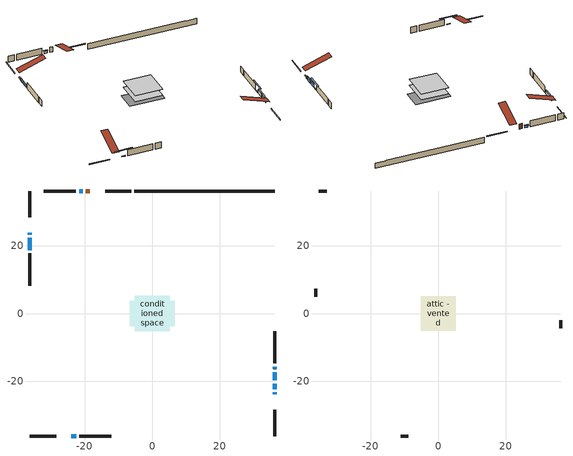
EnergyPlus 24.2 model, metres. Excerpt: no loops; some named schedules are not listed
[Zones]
conditioned space
 floor outside (Floor1 construction): -0.53,-0.53 -0.53,0.53 0.53,0.53 0.53,-0.53 z0.63
 floor adiabatic (AdiabaticFloorConstruction): -5.18,-5.18 -5.18,5.18 5.18,5.18 5.18,-5.18 z0.63
 floor foundation (Slab1 construction): -6.61,-3.75 -6.61,3.75 6.61,3.75 6.61,-3.75 z-1.73
 wall outside (RimJoist1 construction): -6.18,36.2 -13.95,36.2 / -36.2,-36.2 -28.43,-36.2 / -36.2,36.2 -36.2,28.43 / 36.2,-36.2 36.2,-28.43 z0.63:0.93
 wall outside (AdiabaticWallConstruction 1): -18.46,36.2 -19.62,36.2 z0.63:2.66
 wall outside (AdiabaticWallConstruction): 36.2,-23.92 36.2,-23.31 / -36.2,23.92 -36.2,23.31 z0.63:1.55; -23.92,-36.2 -22.52,-36.2 / 36.2,-16.4 36.2,-15.7 z0.63:0.92; 36.2,-22.39 36.2,-20.7 z0.63:2; 36.2,-19.77 36.2,-17.33 z0.63:2.15; -20.54,36.2 -21.64,36.2 z0.63:1.52; -36.2,22.38 -36.2,18.66 z0.63:1.64
 wall outside (Wall1 construction): -22.56,36.2 -32.09,36.2 / -21.59,-36.2 -12.06,-36.2 / -36.2,17.73 -36.2,8.2 / 36.2,-14.77 36.2,-5.24 z0.63:3.07
 wall foundation (FoundationWall1 construction): -5.25,36.2,-1.73 -5.25,36.2,0.63 32.06,36.2,0.63 32.06,36.2,0.48 36.2,36.2,0.48 36.2,36.2,-1.73
 window (WindowConstruction 4): 36.2,-23.92 36.2,-23.31 z0.63:1.54
 window (WindowConstruction 7): -23.92,-36.2 -22.52,-36.2 z0.63:0.92
 window (WindowConstruction 5): -36.2,23.92 -36.2,23.31 z0.63:1.54
 window (WindowConstruction): 36.2,-22.38 36.2,-20.7 z0.63:2
 window (WindowConstruction 1): 36.2,-19.77 36.2,-17.33 z0.63:2.15
 window (WindowConstruction 2): -20.55,36.2 -21.63,36.2 z0.63:1.51
 window (WindowConstruction 3): -36.2,22.38 -36.2,18.66 z0.63:1.64
 window (WindowConstruction 6): 36.2,-16.4 36.2,-15.7 z0.63:0.92
 door (Door): -18.46,36.2 -19.62,36.2 z0.63:2.66
 ceiling adiabatic (AdiabaticFloorConstruction): 5.18,-5.18 5.18,5.18 -5.18,5.18 -5.18,-5.18 z0.63
attic - vented
 floor to conditioned space (Floor2 construction Reversed): -5.17,-5.17 -5.17,5.17 5.17,5.17 5.17,-5.17 z3.07
 wall outside (Wall2 construction): -33.02,36.2 -35.28,36.2 / -11.13,-36.2 -8.88,-36.2 / -36.2,7.28 -36.2,5.02 / 36.2,-4.31 36.2,-2.06 z0.63:3.07
 roof outside (Roof1 construction): -17.53,36.2,3.07 -17.53,26.14,6.42 -14.88,26.14,6.42 -14.88,36.2,3.07; -24.85,-36.2,3.07 -24.85,-26.14,6.42 -27.5,-26.14,6.42 -27.5,-36.2,3.07; -36.2,24.85,3.07 -26.14,24.85,6.42 -26.14,27.5,6.42 -36.2,27.5,3.07; 36.2,-24.85,3.07 26.14,-24.85,6.42 26.14,-27.5,6.42 36.2,-27.5,3.07
shading: 36.2,-23.11 36.2,-24.12 36.62,-24.12 36.62,-23.11 z1.75; -19.88,-36.2 -26.56,-36.2 -26.56,-36.62 -19.88,-36.62 z3.56; -36.2,23.11 -36.2,24.12 -36.62,24.12 -36.62,23.11 z1.75; 36.2,-20.5 36.2,-22.59 36.62,-22.59 36.62,-20.5 z2.2; 36.2,-17.13 36.2,-19.97 36.62,-19.97 36.62,-17.13 z2.36; -21.84,36.2 -20.35,36.2 -20.35,36.62 -21.84,36.62 z1.72; -36.2,18.46 -36.2,22.59 -36.62,22.59 -36.62,18.46 z1.84; 36.2,-13.06 36.2,-19.04 36.62,-19.04 36.62,-13.06 z3.56
[Building]
Building 1: Terrain=Suburbs
[Site:Location]
Saskatoon Intl AP_SK: Latitude {deg}=52.17; Longitude {deg}=-106.7; Time Zone {hr}=-6; Elevation {m}=504; Keep Site Location Information=Yes
[Site:GroundTemperature:Shallow]
-3.29371, -5.9198, -6.13011, -4.88389, 0.118965, 5.09852, 9.41553, 12.1502, 12.3826, 10.1583, 5.95142, 1.12462
[Site:WaterMainsTemperature]
Calculation Method=Schedule; Temperature Schedule=mains temperature schedule
[Material] Roughness=Rough; Thermal Absorptance=0.9
Name | Thickness {m} | Conductivity {W/m-K} | Density {kg/m3} | Specific Heat {J/kg-K} | Solar Absorptance | Visible Absorptance
asphalt or fiberglass shingles | 0.00635 | 0.162714 | 1121.4 | 1465.45 | 0.84 | 0.84
ceiling loosefill ins | 0.254 | 0.0480833 | 16.02 | 1046.75 | 0.7 | 0.7
ceiling stud and cavity | 0.1397 | 0.435912 | 65.682 | 1177.47 | 0.7 | 0.7
concrete 4.0 in. | 0.1016 | 1.803125 | 2242.8 | 837.4 | 0.7 | 0.7
concrete 8.0 in. | 0.2032 | 1.803125 | 2242.8 | 837.4 | 0.7 | 0.7
door material | 0.04445 | 0.0451087 | 512.64 | 1214.23 | 0.7 | 0.7
exterior vertical ins | 0.0237342 | 0.029427 | 32.04 | 1214.23 | 0.7 | 0.7
floor covering | 0.0127 | 0.0433444 | 54.468 | 1339.84 | 0.6 | 0.6
floor rigid ins | 0.051816 | 0.029427 | 32.04 | 1214.23 | 0.7 | 0.7
floor rigid ins 1; wall rigid ins | 0.512978 | 0.029427 | 32.04 | 1214.23 | 0.7 | 0.7
floor stud and cavity | 0.1397 | 0.350745 | 92.3553 | 1139.71 | 0.7 | 0.7
floor stud and cavity 1 | 0.1397 | 1.75129 | 37.0049 | 1207.88 | 0.7 | 0.7
furniture material conditioned space 1 | 0.1524 | 0.115458 | 640.8 | 1214.23 | 0.6 | 0.6
gypsum board | 0.0127 | 0.160291 | 801 | 837.4 | 0.6 | 0.6
gypsum board 1 | 0.0127 | 0.160291 | 801 | 837.4 | 0.7 | 0.7
osb sheathing 0.5 in. | 0.0127 | 0.115458 | 512.64 | 1214.23 | 0.7 | 0.7
osb sheathing 0.75 in. | 0.01905 | 0.115458 | 512.64 | 1214.23 | 0.7 | 0.7
osb sheathing 2.0 in. | 0.0508 | 0.115458 | 512.64 | 1214.23 | 0.7 | 0.7
rim joist stud and cavity | 0.0508 | 0.0284916 | 125.044 | 1163.47 | 0.6 | 0.6
wall stud and cavity | 0.1397 | 0.0902599 | 139.0536 | 1170.24 | 0.7 | 0.7
wall stud and cavity 1 | 0.0889 | 6.1454 | 50.32683 | 1063.81 | 0.6 | 0.6
wall stud and cavity 2 | 0.0889 | 0.380278 | 52.3479 | 1209.89 | 0.7 | 0.7
wall stud and cavity 3 | 0.0889 | 0.391764 | 83.0341 | 1211.67 | 0.7 | 0.7
wood siding | 0.0254 | 0.102417 | 544.68 | 1172.36 | 0.4 | 0.4
wood siding 1 | 0.00254 | 0.102417 | 544.68 | 1172.36 | 0.4 | 0.4
wood siding 2; wood siding 3; wood siding 4 | 0.0254 | 0.102417 | 544.68 | 1172.36 | 0.7 | 0.7
[WindowMaterial:SimpleGlazingSystem]
Name | U-Factor {W/m2-K} | Solar Heat Gain Coefficient
WindowMaterial | 2.90089 | 0.68
WindowMaterial 1 | 1.59154 | 0.59
WindowMaterial 2 | 1.79027 | 0.54
WindowMaterial 3 | 2.92871 | 0.66
WindowMaterial 4 | 4.55546 | 0.66
WindowMaterial 5 | 3.26258 | 0.43
[Construction]
AdiabaticFloorConstruction: floor stud and cavity 1, floor rigid ins 1, osb sheathing 0.75 in., floor covering
AdiabaticWallConstruction: wood siding 3, wall rigid ins, wall stud and cavity 2, gypsum board
AdiabaticWallConstruction 1: wood siding 4, wall rigid ins, wall stud and cavity 2, gypsum board
Door: door material
Floor1 construction: floor stud and cavity, floor rigid ins, osb sheathing 0.75 in., floor covering
Floor2 construction Reversed: gypsum board, ceiling stud and cavity, ceiling loosefill ins
FoundationWall1 construction: concrete 8.0 in., gypsum board 1
furniture construction conditioned space 1: furniture material conditioned space 1
PartitionWallConstruction: gypsum board, wall stud and cavity 3, gypsum board
RimJoist1 construction: wood siding 2, osb sheathing 2.0 in., rim joist stud and cavity
Roof1 construction: asphalt or fiberglass shingles
Slab1 construction: concrete 4.0 in.
Wall1 construction: wood siding, osb sheathing 0.5 in., wall stud and cavity, gypsum board
Wall2 construction: wood siding 1, wall stud and cavity 1
WindowConstruction: WindowMaterial
WindowConstruction 1: WindowMaterial 1
WindowConstruction 2: WindowMaterial 2
WindowConstruction 3: WindowMaterial 3
WindowConstruction 4; WindowConstruction 5: WindowMaterial 4
WindowConstruction 6; WindowConstruction 7: WindowMaterial 5
[Zone] Multiplier=1; Part of Total Floor Area=Yes
Name | Volume {m3}
attic - vented | 58.13
conditioned space | 516.7
[Space]
Name | Zone | Volume {m3}
attic - vented 1 | attic - vented | 58.13
conditioned space 1 | conditioned space | 516.7
[ZoneInfiltration:EffectiveLeakageArea]
infil attic - vented 1: Zone or Space=attic - vented 1; Schedule=Always On Discrete; Effective Air Leakage Area {cm2}=3660; Stack Coefficient=0.000402825; Wind Coefficient=1.35606e-05
[ZoneMixing]
whole house fan mix: Zone or Space=attic - vented; Schedule=Always On Continuous; Design Flow Rate Calculation Method=Flow/Zone; Design Flow Rate {m3/s}=0; Source Zone or Space=conditioned space
[SurfaceProperty:ExposedFoundationPerimeter]
Slab1: Exposed Perimeter Calculation Method=TotalExposedPerimeter; Total Exposed Perimeter {m}=41.454
[InternalMass] Zone or ZoneList=conditioned space; Space or SpaceList=conditioned space 1
Name | Construction | Surface Area {m2}
furniture mass conditioned space 1 | furniture construction conditioned space 1 | 83.1321
partition wall mass | PartitionWallConstruction | 207.83
[Lights]
interior lighting: Zone or ZoneList or Space or SpaceList=conditioned space 1; Schedule=interior lighting schedule; Design Level Calculation Method=LightingLevel; Lighting Level {W}=343.2; Return Air Fraction=0; Fraction Radiant=0.6; Fraction Visible=0.2; Fraction Replaceable=1
[People]
occupants: Zone or ZoneList or Space or SpaceList=conditioned space 1; Number of People Schedule=occupants schedule; Number of People Calculation Method=People; Number of People=3; Fraction Radiant=0.314171; Sensible Heat Fraction=0.56303; Activity Level Schedule=occupants activity schedule; Carbon Dioxide Generation Rate {m3/s-W}=0; Enable ASHRAE 55 Comfort Warnings=No; Mean Radiant Temperature Calculation Type=EnclosureAveraged
[ElectricEquipment] Zone or ZoneList or Space or SpaceList=conditioned space 1; Design Level Calculation Method=EquipmentLevel
Name | Schedule | Design Level {W} | Fraction Latent | Fraction Radiant | Fraction Lost
clothes dryer | clothes dryer schedule | 140.772 | 0.015 | 0.081 | 0.85
clothes washer | clothes washer schedule | 32.1985 | 0.03 | 0.162 | 0.7
cooking range | cooking range schedule | 215.147 | 0.08 | 0.432 | 0.2
dishwasher | dishwasher schedule | 66.8632 | 0.3 | 0.18 | 0.4
fridge | fridge schedule | 72.9452 | 0 | 0.6 | 0
mech vent house fan | mech vent house fan schedule | 10 | 0 | 0 | 1
mech vent house fan cfis | mech vent house fan cfis schedule | 0 | 0 | 0 | 0
misc plug loads | misc plug loads schedule | 494.7 | 0.045 | 0.513 | 0.1
whole house fan | Always On Discrete | 0 | 0 | 0 | 1
[OtherEquipment] Zone or ZoneList or Space or SpaceList=conditioned space 1; Design Level Calculation Method=EquipmentLevel
Name | Fuel Type | Schedule | Design Level {W} | Fraction Latent | Fraction Radiant | Fraction Lost
clothes dryer 1 | Electricity | clothes dryer schedule | 0 | 0.015 | 0.081 | 0.85
cooking range 1 | Electricity | cooking range schedule | 0 | 0.08 | 0.432 | 0.2
general water use latent | None | general water use schedule | 62.594 | 1 | 0 | 0
general water use sensible | None | general water use schedule | -61.6891 | 0 | 0.6 | 0
mech vent house fan latent load | None | Always On Discrete | 0 | 1 | 0 | 0
mech vent house fan sensible load | None | Always On Discrete | 0 | 0 | 0 | 0
water heater energy adjustment1 | NaturalGas | Always On Discrete | 0.01 | 0 | 0 | 1
[ZoneInfiltration:DesignFlowRate] Zone or ZoneList or Space or SpaceList=conditioned space 1; Schedule=Always On Discrete; Design Flow Rate Calculation Method=Flow/Zone; Design Flow Rate {m3/s}=0
infil flow; natural vent flow; whole house fan flow
[AvailabilityManager:Scheduled]
central ac and furnace airloop Availability Manager: Schedule=Always On Discrete
[Foundation:Kiva]
Foundation Kiva 1: Initial Indoor Air Temperature {C}=21; Wall Height Above Grade {m}=0.629991; Wall Depth Below Slab {m}=0.2032; Custom Block Material Name 1=exterior vertical ins; Custom Block Depth 1 {m}=2.36001; Custom Block X Position 1 {m}=0.2159; Custom Block Z Position 1 {m}=0
[Foundation:Kiva:Settings]
Soil Conductivity {W/m-K}=0.849921; Soil Density {kg/m3}=1842.3; Soil Specific Heat {J/kg-K}=418.7; Ground Solar Absorptivity=0.9; Ground Thermal Absorptivity=0.9; Ground Surface Roughness {m}=0.03; Far-Field Width {m}=40; Deep-Ground Boundary Condition=ZeroFlux; Deep-Ground Depth {m}=40; Minimum Cell Dimension {m}=0.2; Maximum Cell Growth Coefficient=3; Simulation Timestep=Timestep
[Exterior:Lights]
exterior lighting: Schedule=exterior lighting schedule; Design Level {W}=75.6
[EnergyManagementSystem:GlobalVariable]
central_ac_and_furnace_airloop_Fan_RTF
infil_program_Qfan
infil_program_Qinf
natural_vent_program_Qnv
natural_vent_program_Qwhf
[EnergyManagementSystem:Sensor]
Name | Output:Variable or Output:Meter Index Key | Output:Variable or Output:Meter
airflow_gain | infil flow | Infiltration Sensible Heat Gain Energy
airflow_gain_1 | natural vent flow | Infiltration Sensible Heat Gain Energy
airflow_gain_2 | whole house fan flow | Infiltration Sensible Heat Gain Energy
airflow_loss | infil flow | Infiltration Sensible Heat Loss Energy
airflow_loss_1 | natural vent flow | Infiltration Sensible Heat Loss Energy
airflow_loss_2 | whole house fan flow | Infiltration Sensible Heat Loss Energy
clg_load_cond |  | Cooling:EnergyTransfer:Zone:CONDITIONED SPACE
clg_sp_s; clg_sp_s_1 | cooling setpoint | Schedule Value
clothes_dryer_exhaust_0_sch_s | clothes dryer exhaust 0 schedule | Schedule Value
cool_season | cooling season schedule | Schedule Value
htg_load_cond |  | Heating:EnergyTransfer:Zone:CONDITIONED SPACE
htg_sp_s; htg_sp_s_1 | heating setpoint | Schedule Value
ig_ee_conv | clothes dryer | Electric Equipment Convective Heating Energy
ig_ee_conv_2 | cooking range | Electric Equipment Convective Heating Energy
ig_ee_conv_4 | fridge | Electric Equipment Convective Heating Energy
ig_ee_conv_5 | misc plug loads | Electric Equipment Convective Heating Energy
ig_ee_conv_6 | whole house fan | Electric Equipment Convective Heating Energy
ig_ee_rad | clothes dryer | Electric Equipment Radiant Heating Energy
ig_ee_rad_2 | cooking range | Electric Equipment Radiant Heating Energy
ig_ee_rad_4 | fridge | Electric Equipment Radiant Heating Energy
ig_ee_rad_5 | misc plug loads | Electric Equipment Radiant Heating Energy
ig_ee_rad_6 | whole house fan | Electric Equipment Radiant Heating Energy
ig_lgt_conv | interior lighting | Lights Convective Heating Energy
ig_lgt_rad | interior lighting | Lights Radiant Heating Energy
ig_lgt_vis | interior lighting | Lights Visible Radiation Heating Energy
ig_oe_conv | clothes dryer 1 | Other Equipment Convective Heating Energy
ig_oe_conv_1 | cooking range 1 | Other Equipment Convective Heating Energy
ig_oe_conv_2 | general water use latent | Other Equipment Convective Heating Energy
ig_oe_conv_3 | general water use sensible | Other Equipment Convective Heating Energy
ig_oe_conv_4 | water heater energy adjustment1 | Other Equipment Convective Heating Energy
ig_oe_rad | clothes dryer 1 | Other Equipment Radiant Heating Energy
ig_oe_rad_1 | cooking range 1 | Other Equipment Radiant Heating Energy
ig_oe_rad_2 | general water use latent | Other Equipment Radiant Heating Energy
ig_oe_rad_3 | general water use sensible | Other Equipment Radiant Heating Energy
ig_oe_rad_4 | water heater energy adjustment1 | Other Equipment Radiant Heating Energy
ig_ppl_conv | occupants | People Convective Heating Energy
ig_ppl_rad | occupants | People Radiant Heating Energy
im_conv | furniture mass conditioned space 1 | Surface Inside Face Convection Heat Gain Energy
im_conv_1 | partition wall mass | Surface Inside Face Convection Heat Gain Energy
im_ig | furniture mass conditioned space 1 | Surface Inside Face Internal Gains Radiation Heat Gain Energy
im_ig_1 | partition wall mass | Surface Inside Face Internal Gains Radiation Heat Gain Energy
im_lgt | furniture mass conditioned space 1 | Surface Inside Face Lights Radiation Heat Gain Energy
im_lgt_1 | partition wall mass | Surface Inside Face Lights Radiation Heat Gain Energy
im_sol | furniture mass conditioned space 1 | Surface Inside Face Solar Radiation Heat Gain Energy
im_sol_1 | partition wall mass | Surface Inside Face Solar Radiation Heat Gain Energy
im_surf | furniture mass conditioned space 1 | Surface Inside Face Net Surface Thermal Radiation Heat Gain Energy
im_surf_1 | partition wall mass | Surface Inside Face Net Surface Thermal Radiation Heat Gain Energy
mv_conv | mech vent house fan | Electric Equipment Convective Heating Energy
mv_conv_1 | mech vent house fan cfis | Electric Equipment Convective Heating Energy
mv_conv_2 | mech vent house fan latent load | Other Equipment Convective Heating Energy
mv_conv_3 | mech vent house fan sensible load | Other Equipment Convective Heating Energy
mv_rad | mech vent house fan | Electric Equipment Radiant Heating Energy
mv_rad_1 | mech vent house fan cfis | Electric Equipment Radiant Heating Energy
mv_rad_2 | mech vent house fan latent load | Other Equipment Radiant Heating Energy
mv_rad_3 | mech vent house fan sensible load | Other Equipment Radiant Heating Energy
natural_vent_s | natural vent schedule | Schedule Value
out_pb_s |  | Site Outdoor Air Barometric Pressure
out_wt_s |  | Site Outdoor Air Humidity Ratio
site_vw_s |  | Site Wind Speed
ss_back_out | Window1 | Surface Window Shortwave from Zone Back Out Window Heat Transfer Rate
ss_back_out_1 | Window11 | Surface Window Shortwave from Zone Back Out Window Heat Transfer Rate
ss_back_out_2 | Window2 | Surface Window Shortwave from Zone Back Out Window Heat Transfer Rate
ss_back_out_3 | Window3 | Surface Window Shortwave from Zone Back Out Window Heat Transfer Rate
ss_back_out_4 | Window4 | Surface Window Shortwave from Zone Back Out Window Heat Transfer Rate
ss_back_out_5 | Window5 | Surface Window Shortwave from Zone Back Out Window Heat Transfer Rate
ss_back_out_6 | Window6 | Surface Window Shortwave from Zone Back Out Window Heat Transfer Rate
ss_back_out_7 | Window9 | Surface Window Shortwave from Zone Back Out Window Heat Transfer Rate
ss_conv | Door1 | Surface Inside Face Convection Heat Gain Energy
ss_conv_1 | Window1 | Surface Inside Face Convection Heat Gain Energy
ss_conv_2 | Window11 | Surface Inside Face Convection Heat Gain Energy
ss_conv_3 | Window2 | Surface Inside Face Convection Heat Gain Energy
ss_conv_4 | Window3 | Surface Inside Face Convection Heat Gain Energy
ss_conv_5 | Window4 | Surface Inside Face Convection Heat Gain Energy
ss_conv_6 | Window5 | Surface Inside Face Convection Heat Gain Energy
ss_conv_7 | Window6 | Surface Inside Face Convection Heat Gain Energy
ss_conv_8 | Window9 | Surface Inside Face Convection Heat Gain Energy
ss_ig | Door1 | Surface Inside Face Internal Gains Radiation Heat Gain Energy
ss_ig_1 | Window1 | Surface Inside Face Internal Gains Radiation Heat Gain Energy
ss_ig_2 | Window11 | Surface Inside Face Internal Gains Radiation Heat Gain Energy
ss_ig_3 | Window2 | Surface Inside Face Internal Gains Radiation Heat Gain Energy
ss_ig_4 | Window3 | Surface Inside Face Internal Gains Radiation Heat Gain Energy
ss_ig_5 | Window4 | Surface Inside Face Internal Gains Radiation Heat Gain Energy
ss_ig_6 | Window5 | Surface Inside Face Internal Gains Radiation Heat Gain Energy
ss_ig_7 | Window6 | Surface Inside Face Internal Gains Radiation Heat Gain Energy
ss_ig_8 | Window9 | Surface Inside Face Internal Gains Radiation Heat Gain Energy
ss_lgt | Door1 | Surface Inside Face Lights Radiation Heat Gain Energy
ss_sol | Door1 | Surface Inside Face Solar Radiation Heat Gain Energy
ss_surf | Door1 | Surface Inside Face Net Surface Thermal Radiation Heat Gain Energy
ss_surf_1 | Window1 | Surface Inside Face Net Surface Thermal Radiation Heat Gain Energy
ss_surf_2 | Window11 | Surface Inside Face Net Surface Thermal Radiation Heat Gain Energy
ss_surf_3 | Window2 | Surface Inside Face Net Surface Thermal Radiation Heat Gain Energy
ss_surf_4 | Window3 | Surface Inside Face Net Surface Thermal Radiation Heat Gain Energy
ss_surf_5 | Window4 | Surface Inside Face Net Surface Thermal Radiation Heat Gain Energy
ss_surf_6 | Window5 | Surface Inside Face Net Surface Thermal Radiation Heat Gain Energy
ss_surf_7 | Window6 | Surface Inside Face Net Surface Thermal Radiation Heat Gain Energy
ss_surf_8 | Window9 | Surface Inside Face Net Surface Thermal Radiation Heat Gain Energy
ss_trans_in | Window1 | Surface Window Transmitted Solar Radiation Rate
ss_trans_in_1 | Window11 | Surface Window Transmitted Solar Radiation Rate
ss_trans_in_2 | Window2 | Surface Window Transmitted Solar Radiation Rate
ss_trans_in_3 | Window3 | Surface Window Transmitted Solar Radiation Rate
ss_trans_in_4 | Window4 | Surface Window Transmitted Solar Radiation Rate
ss_trans_in_5 | Window5 | Surface Window Transmitted Solar Radiation Rate
ss_trans_in_6 | Window6 | Surface Window Transmitted Solar Radiation Rate
ss_trans_in_7 | Window9 | Surface Window Transmitted Solar Radiation Rate
ss_trans_out | Window1 | Surface Inside Face Initial Transmitted Diffuse Transmitted Out Window Solar Radiation Rate
ss_trans_out_1 | Window11 | Surface Inside Face Initial Transmitted Diffuse Transmitted Out Window Solar Radiation Rate
ss_trans_out_2 | Window2 | Surface Inside Face Initial Transmitted Diffuse Transmitted Out Window Solar Radiation Rate
ss_trans_out_3 | Window3 | Surface Inside Face Initial Transmitted Diffuse Transmitted Out Window Solar Radiation Rate
ss_trans_out_4 | Window4 | Surface Inside Face Initial Transmitted Diffuse Transmitted Out Window Solar Radiation Rate
ss_trans_out_5 | Window5 | Surface Inside Face Initial Transmitted Diffuse Transmitted Out Window Solar Radiation Rate
ss_trans_out_6 | Window6 | Surface Inside Face Initial Transmitted Diffuse Transmitted Out Window Solar Radiation Rate
ss_trans_out_7 | Window9 | Surface Inside Face Initial Transmitted Diffuse Transmitted Out Window Solar Radiation Rate
s_conv | Floor1 | Surface Inside Face Convection Heat Gain Energy
s_conv_1 | Floor2 | Surface Inside Face Convection Heat Gain Energy
s_conv_10 | Wall1:0 | Surface Inside Face Convection Heat Gain Energy
s_conv_11 | Wall1:180 | Surface Inside Face Convection Heat Gain Energy
s_conv_12 | Wall1:270 | Surface Inside Face Convection Heat Gain Energy
s_conv_13 | Wall1:90 | Surface Inside Face Convection Heat Gain Energy
s_conv_2 | FoundationWall1 | Surface Inside Face Convection Heat Gain Energy
s_conv_3 | inferred conditioned ceiling | Surface Inside Face Convection Heat Gain Energy
s_conv_4 | inferred conditioned floor | Surface Inside Face Convection Heat Gain Energy
s_conv_5 | RimJoist1:0 | Surface Inside Face Convection Heat Gain Energy
s_conv_6 | RimJoist1:180 | Surface Inside Face Convection Heat Gain Energy
s_conv_7 | RimJoist1:270 | Surface Inside Face Convection Heat Gain Energy
s_conv_8 | RimJoist1:90 | Surface Inside Face Convection Heat Gain Energy
s_conv_9 | Slab1 | Surface Inside Face Convection Heat Gain Energy
s_ig | Floor1 | Surface Inside Face Internal Gains Radiation Heat Gain Energy
s_ig_1 | Floor2 | Surface Inside Face Internal Gains Radiation Heat Gain Energy
s_ig_10 | Wall1:0 | Surface Inside Face Internal Gains Radiation Heat Gain Energy
s_ig_11 | Wall1:180 | Surface Inside Face Internal Gains Radiation Heat Gain Energy
s_ig_12 | Wall1:270 | Surface Inside Face Internal Gains Radiation Heat Gain Energy
s_ig_13 | Wall1:90 | Surface Inside Face Internal Gains Radiation Heat Gain Energy
s_ig_2 | FoundationWall1 | Surface Inside Face Internal Gains Radiation Heat Gain Energy
s_ig_3 | inferred conditioned ceiling | Surface Inside Face Internal Gains Radiation Heat Gain Energy
s_ig_4 | inferred conditioned floor | Surface Inside Face Internal Gains Radiation Heat Gain Energy
s_ig_5 | RimJoist1:0 | Surface Inside Face Internal Gains Radiation Heat Gain Energy
s_ig_6 | RimJoist1:180 | Surface Inside Face Internal Gains Radiation Heat Gain Energy
s_ig_7 | RimJoist1:270 | Surface Inside Face Internal Gains Radiation Heat Gain Energy
s_ig_8 | RimJoist1:90 | Surface Inside Face Internal Gains Radiation Heat Gain Energy
s_ig_9 | Slab1 | Surface Inside Face Internal Gains Radiation Heat Gain Energy
s_lgt | Floor1 | Surface Inside Face Lights Radiation Heat Gain Energy
s_lgt_1 | Floor2 | Surface Inside Face Lights Radiation Heat Gain Energy
s_lgt_10 | Wall1:0 | Surface Inside Face Lights Radiation Heat Gain Energy
s_lgt_11 | Wall1:180 | Surface Inside Face Lights Radiation Heat Gain Energy
s_lgt_12 | Wall1:270 | Surface Inside Face Lights Radiation Heat Gain Energy
s_lgt_13 | Wall1:90 | Surface Inside Face Lights Radiation Heat Gain Energy
s_lgt_2 | FoundationWall1 | Surface Inside Face Lights Radiation Heat Gain Energy
s_lgt_3 | inferred conditioned ceiling | Surface Inside Face Lights Radiation Heat Gain Energy
s_lgt_4 | inferred conditioned floor | Surface Inside Face Lights Radiation Heat Gain Energy
s_lgt_5 | RimJoist1:0 | Surface Inside Face Lights Radiation Heat Gain Energy
s_lgt_6 | RimJoist1:180 | Surface Inside Face Lights Radiation Heat Gain Energy
s_lgt_7 | RimJoist1:270 | Surface Inside Face Lights Radiation Heat Gain Energy
s_lgt_8 | RimJoist1:90 | Surface Inside Face Lights Radiation Heat Gain Energy
s_lgt_9 | Slab1 | Surface Inside Face Lights Radiation Heat Gain Energy
s_sol | Floor1 | Surface Inside Face Solar Radiation Heat Gain Energy
s_sol_1 | Floor2 | Surface Inside Face Solar Radiation Heat Gain Energy
s_sol_10 | Wall1:0 | Surface Inside Face Solar Radiation Heat Gain Energy
s_sol_11 | Wall1:180 | Surface Inside Face Solar Radiation Heat Gain Energy
s_sol_12 | Wall1:270 | Surface Inside Face Solar Radiation Heat Gain Energy
s_sol_13 | Wall1:90 | Surface Inside Face Solar Radiation Heat Gain Energy
s_sol_2 | FoundationWall1 | Surface Inside Face Solar Radiation Heat Gain Energy
s_sol_3 | inferred conditioned ceiling | Surface Inside Face Solar Radiation Heat Gain Energy
s_sol_4 | inferred conditioned floor | Surface Inside Face Solar Radiation Heat Gain Energy
s_sol_5 | RimJoist1:0 | Surface Inside Face Solar Radiation Heat Gain Energy
s_sol_6 | RimJoist1:180 | Surface Inside Face Solar Radiation Heat Gain Energy
s_sol_7 | RimJoist1:270 | Surface Inside Face Solar Radiation Heat Gain Energy
s_sol_8 | RimJoist1:90 | Surface Inside Face Solar Radiation Heat Gain Energy
s_sol_9 | Slab1 | Surface Inside Face Solar Radiation Heat Gain Energy
s_surf | Floor1 | Surface Inside Face Net Surface Thermal Radiation Heat Gain Energy
s_surf_1 | Floor2 | Surface Inside Face Net Surface Thermal Radiation Heat Gain Energy
s_surf_10 | Wall1:0 | Surface Inside Face Net Surface Thermal Radiation Heat Gain Energy
s_surf_11 | Wall1:180 | Surface Inside Face Net Surface Thermal Radiation Heat Gain Energy
s_surf_12 | Wall1:270 | Surface Inside Face Net Surface Thermal Radiation Heat Gain Energy
s_surf_13 | Wall1:90 | Surface Inside Face Net Surface Thermal Radiation Heat Gain Energy
s_surf_2 | FoundationWall1 | Surface Inside Face Net Surface Thermal Radiation Heat Gain Energy
s_surf_3 | inferred conditioned ceiling | Surface Inside Face Net Surface Thermal Radiation Heat Gain Energy
